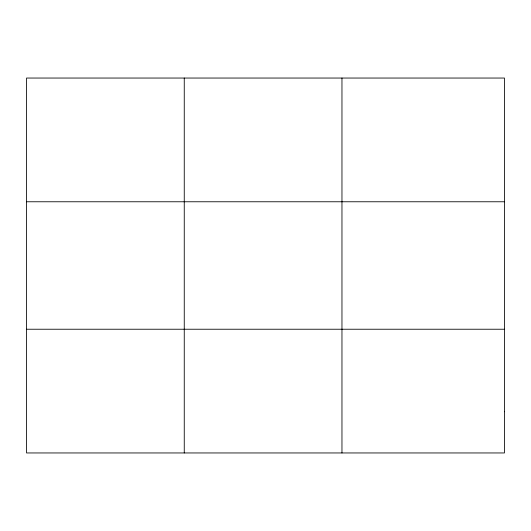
<?xml version="1.0" encoding="UTF-8"?>
<svg xmlns="http://www.w3.org/2000/svg" width="531" height="531" viewBox="0 0 531 531"><rect width="100%" height="100%" fill="white"/><g stroke="black" fill="none" stroke-linecap="round" stroke-linejoin="round"><path stroke-width="0.8" d="M184.257 78.044L184.257 452.956M341.964 78.044L341.964 452.956M26.55 201.767L504.45 201.767M26.55 329.233L504.45 329.233M504.45 411.711L504.45 452.956L26.55 452.956L26.55 78.044L504.45 78.044L504.45 411.711"/></g></svg>
